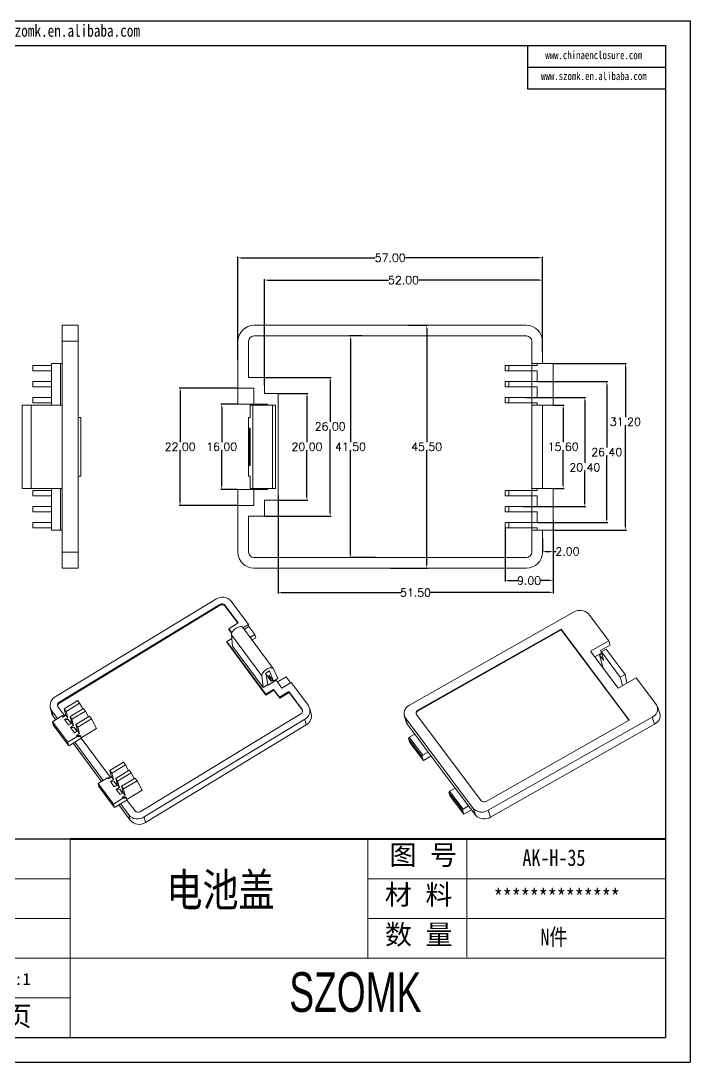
# Model space of a CAD drawing. Header units: inches. Extents: x 1430 to 4816, y 541 to 1061.
# Drawn here: x 4058.3 to 4183.6, y 573 to 768 of the extents above; entities that cross this region are included whole.
import ezdxf

# ---------------------------------------------------------------- set-up
doc = ezdxf.new("R2010")
doc.units = ezdxf.units.IN
doc.layers.add('文字', color=81, linetype='Continuous')
doc.layers.add('粗实线', color=7, linetype='Continuous', lineweight=30)
doc.layers.add('细实线', color=3, linetype='Continuous', lineweight=9)
doc.styles.get("Standard").update_dxf_attribs({"font": 'txt', "bigfont": 'gbcbig.shx'})
doc.styles.add('宋体', font='', dxfattribs={"width": 0.8, "height": 3.5})
doc.styles.add('长仿宋', font='', dxfattribs={"width": 0.7, "height": 4})
doc.styles.get('宋体').set_extended_font_data('SimSun')
doc.styles.get('长仿宋').set_extended_font_data('SimSun')
doc.dimstyles.new('2', dxfattribs={"dimtxt": 1.5, "dimasz": 0.6, "dimexe": 0.18, "dimexo": 0.0625, "dimgap": 0.09, "dimtad": 0, "dimtih": 1, "dimtoh": 1, "dimzin": 0, "dimdsep": 46, "dimtxsty": 'Standard', "dimcen": 0, "dimadec": 0, "dimazin": 2, "dimtfac": 1, "dimtofl": 0, "dimtmove": 0, "dimatfit": 3, "dimfxl": 1, "dimtolj": 1, "dimtzin": 0, "dimarcsym": 0})

# ---------------------------------------------------------------- blocks, each defined once
blk = doc.blocks.new('*D102')
at = {"color": 0, "lineweight": -2, "transparency": 16777216}
for p, q in [((4157.96, 696.02), (4159.97, 696.02)), ((4159.79, 695.42), (4159.79, 689.06)), ((4159.79, 681.02), (4159.79, 687.38)), ((4157.96, 680.42), (4159.97, 680.42))]:
    blk.add_line(p, q, dxfattribs=at)
at = {"color": 0, "transparency": 16777216}
for points in [[(4159.69, 695.42), (4159.89, 695.42), (4159.79, 696.02)], [(4159.69, 681.02), (4159.89, 681.02), (4159.79, 680.42)]]:
    blk.add_solid(points, dxfattribs=at)
at = {"layer": 'Defpoints', "color": 0, "transparency": 16777216}
for p in [(4157.9, 696.02), (4159.79, 696.02), (4157.9, 680.42)]:
    blk.add_point(p, dxfattribs=at)
at = {"color": 0, "transparency": 16777216, "insert": (4159.79, 688.22), "char_height": 1.5, "attachment_point": 5}
blk.add_mtext('\\A1;15.60', dxfattribs=at)
blk = doc.blocks.new('*D103')
at = {"color": 0, "lineweight": -2, "transparency": 16777216}
for p, q in [((4157.96, 703.82), (4171.61, 703.82)), ((4171.43, 703.22), (4171.43, 693.74)), ((4171.43, 673.22), (4171.43, 692.06)), ((4157.96, 672.62), (4171.61, 672.62))]:
    blk.add_line(p, q, dxfattribs=at)
at = {"color": 0, "transparency": 16777216}
for points in [[(4171.33, 703.22), (4171.53, 703.22), (4171.43, 703.82)], [(4171.33, 673.22), (4171.53, 673.22), (4171.43, 672.62)]]:
    blk.add_solid(points, dxfattribs=at)
at = {"layer": 'Defpoints', "color": 0, "transparency": 16777216}
for p in [(4157.9, 703.82), (4171.43, 703.82), (4157.9, 672.62)]:
    blk.add_point(p, dxfattribs=at)
at = {"color": 0, "transparency": 16777216, "insert": (4171.43, 692.9), "char_height": 1.5, "attachment_point": 5}
blk.add_mtext('\\A1;31.20', dxfattribs=at)
blk = doc.blocks.new('*D104')
at = {"color": 0, "lineweight": -2, "transparency": 16777216}
for p, q in [((4152.81, 697.42), (4164.02, 697.42)), ((4163.84, 696.82), (4163.84, 685.2)), ((4163.84, 677.62), (4163.84, 683.52)), ((4152.28, 677.02), (4164.02, 677.02))]:
    blk.add_line(p, q, dxfattribs=at)
at = {"color": 0, "transparency": 16777216}
for points in [[(4163.74, 696.82), (4163.94, 696.82), (4163.84, 697.42)], [(4163.74, 677.62), (4163.94, 677.62), (4163.84, 677.02)]]:
    blk.add_solid(points, dxfattribs=at)
at = {"layer": 'Defpoints', "color": 0, "transparency": 16777216}
for p in [(4152.75, 697.42), (4152.22, 677.02), (4163.84, 677.02)]:
    blk.add_point(p, dxfattribs=at)
at = {"color": 0, "transparency": 16777216, "insert": (4163.84, 684.36), "char_height": 1.5, "attachment_point": 5}
blk.add_mtext('\\A1;20.40', dxfattribs=at)
blk = doc.blocks.new('*D105')
at = {"color": 0, "lineweight": -2, "transparency": 16777216}
for p, q in [((4154.96, 700.42), (4168.12, 700.42)), ((4167.94, 699.82), (4167.94, 688.06)), ((4167.94, 674.62), (4167.94, 686.38)), ((4154.96, 674.02), (4168.12, 674.02))]:
    blk.add_line(p, q, dxfattribs=at)
at = {"color": 0, "transparency": 16777216}
for points in [[(4167.84, 699.82), (4168.04, 699.82), (4167.94, 700.42)], [(4167.84, 674.62), (4168.04, 674.62), (4167.94, 674.02)]]:
    blk.add_solid(points, dxfattribs=at)
at = {"layer": 'Defpoints', "color": 0, "transparency": 16777216}
for p in [(4154.9, 700.42), (4154.9, 674.02), (4167.94, 674.02)]:
    blk.add_point(p, dxfattribs=at)
at = {"color": 0, "transparency": 16777216, "insert": (4167.94, 687.22), "char_height": 1.5, "attachment_point": 5}
blk.add_mtext('\\A1;26.40', dxfattribs=at)
blk = doc.blocks.new('*D106')
at = {"color": 0, "lineweight": -2, "transparency": 16777216}
for p, q in [((4122.12, 708.97), (4119.79, 708.97)), ((4119.97, 708.37), (4119.97, 689.06)), ((4119.97, 668.07), (4119.97, 687.38)), ((4124.65, 667.47), (4119.79, 667.47))]:
    blk.add_line(p, q, dxfattribs=at)
at = {"color": 0, "transparency": 16777216}
for points in [[(4119.87, 708.37), (4120.07, 708.37), (4119.97, 708.97)], [(4119.87, 668.07), (4120.07, 668.07), (4119.97, 667.47)]]:
    blk.add_solid(points, dxfattribs=at)
at = {"layer": 'Defpoints', "color": 0, "transparency": 16777216}
for p in [(4122.18, 708.97), (4119.97, 667.47), (4124.71, 667.47)]:
    blk.add_point(p, dxfattribs=at)
at = {"color": 0, "transparency": 16777216, "insert": (4119.97, 688.22), "char_height": 1.5, "attachment_point": 5}
blk.add_mtext('\\A1;41.50', dxfattribs=at)
blk = doc.blocks.new('*D107')
at = {"color": 0, "lineweight": -2, "transparency": 16777216}
for p, q in [((4130.79, 710.97), (4134.41, 710.97)), ((4134.23, 710.37), (4134.23, 689.06)), ((4134.23, 666.07), (4134.23, 687.38)), ((4127.46, 665.47), (4134.41, 665.47))]:
    blk.add_line(p, q, dxfattribs=at)
at = {"color": 0, "transparency": 16777216}
for points in [[(4134.13, 710.37), (4134.33, 710.37), (4134.23, 710.97)], [(4134.13, 666.07), (4134.33, 666.07), (4134.23, 665.47)]]:
    blk.add_solid(points, dxfattribs=at)
at = {"layer": 'Defpoints', "color": 0, "transparency": 16777216}
for p in [(4130.73, 710.97), (4127.4, 665.47), (4134.23, 665.47)]:
    blk.add_point(p, dxfattribs=at)
at = {"color": 0, "transparency": 16777216, "insert": (4134.23, 688.22), "char_height": 1.5, "attachment_point": 5}
blk.add_mtext('\\A1;45.50', dxfattribs=at)
blk = doc.blocks.new('*D108')
at = {"color": 0, "lineweight": -2, "transparency": 16777216}
for p, q in [((4106.46, 698.22), (4112, 698.22)), ((4111.82, 697.62), (4111.82, 689.06)), ((4111.82, 678.82), (4111.82, 687.38)), ((4106.46, 678.22), (4112, 678.22))]:
    blk.add_line(p, q, dxfattribs=at)
at = {"color": 0, "transparency": 16777216}
for points in [[(4111.72, 697.62), (4111.92, 697.62), (4111.82, 698.22)], [(4111.72, 678.82), (4111.92, 678.82), (4111.82, 678.22)]]:
    blk.add_solid(points, dxfattribs=at)
at = {"layer": 'Defpoints', "color": 0, "transparency": 16777216}
for p in [(4106.4, 698.22), (4111.82, 698.22), (4106.4, 678.22)]:
    blk.add_point(p, dxfattribs=at)
at = {"color": 0, "transparency": 16777216, "insert": (4111.82, 688.22), "char_height": 1.5, "attachment_point": 5}
blk.add_mtext('\\A1;20.00', dxfattribs=at)
blk = doc.blocks.new('*D109')
at = {"color": 0, "lineweight": -2, "transparency": 16777216}
for p, q in [((4103.96, 701.22), (4116.35, 701.22)), ((4116.17, 700.62), (4116.17, 692.86)), ((4116.17, 675.82), (4116.17, 691.18)), ((4103.96, 675.22), (4116.35, 675.22))]:
    blk.add_line(p, q, dxfattribs=at)
at = {"color": 0, "transparency": 16777216}
for points in [[(4116.07, 700.62), (4116.27, 700.62), (4116.17, 701.22)], [(4116.07, 675.82), (4116.27, 675.82), (4116.17, 675.22)]]:
    blk.add_solid(points, dxfattribs=at)
at = {"layer": 'Defpoints', "color": 0, "transparency": 16777216}
for p in [(4103.9, 701.22), (4103.9, 675.22), (4116.17, 675.22)]:
    blk.add_point(p, dxfattribs=at)
at = {"color": 0, "transparency": 16777216, "insert": (4116.17, 692.02), "char_height": 1.5, "attachment_point": 5}
blk.add_mtext('\\A1;26.00', dxfattribs=at)
blk = doc.blocks.new('*D110')
at = {"color": 0, "lineweight": -2, "transparency": 16777216}
for p, q in [((4098.84, 696.22), (4095.68, 696.22)), ((4095.86, 695.62), (4095.86, 689.06)), ((4095.86, 680.82), (4095.86, 687.38)), ((4098.84, 680.22), (4095.68, 680.22))]:
    blk.add_line(p, q, dxfattribs=at)
at = {"color": 0, "transparency": 16777216}
for points in [[(4095.76, 695.62), (4095.96, 695.62), (4095.86, 696.22)], [(4095.76, 680.82), (4095.96, 680.82), (4095.86, 680.22)]]:
    blk.add_solid(points, dxfattribs=at)
at = {"layer": 'Defpoints', "color": 0, "transparency": 16777216}
for p in [(4095.86, 696.22), (4098.9, 696.22), (4098.9, 680.22)]:
    blk.add_point(p, dxfattribs=at)
at = {"color": 0, "transparency": 16777216, "insert": (4095.86, 688.22), "char_height": 1.5, "attachment_point": 5}
blk.add_mtext('\\A1;16.00', dxfattribs=at)
blk = doc.blocks.new('*D111')
at = {"color": 0, "lineweight": -2, "transparency": 16777216}
for p, q in [((4098.84, 699.22), (4087.9, 699.22)), ((4088.08, 698.62), (4088.08, 689.06)), ((4088.08, 677.82), (4088.08, 687.38)), ((4098.84, 677.22), (4087.9, 677.22))]:
    blk.add_line(p, q, dxfattribs=at)
at = {"color": 0, "transparency": 16777216}
for points in [[(4087.98, 698.62), (4088.18, 698.62), (4088.08, 699.22)], [(4087.98, 677.82), (4088.18, 677.82), (4088.08, 677.22)]]:
    blk.add_solid(points, dxfattribs=at)
at = {"layer": 'Defpoints', "color": 0, "transparency": 16777216}
for p in [(4088.08, 699.22), (4098.9, 699.22), (4098.9, 677.22)]:
    blk.add_point(p, dxfattribs=at)
at = {"color": 0, "transparency": 16777216, "insert": (4088.08, 688.22), "char_height": 1.5, "attachment_point": 5}
blk.add_mtext('\\A1;22.00', dxfattribs=at)
blk = doc.blocks.new('*D112')
at = {"color": 0, "lineweight": -2, "transparency": 16777216}
for p, q in [((4157.9, 674.49), (4157.9, 668.44)), ((4155.9, 671.05), (4155.9, 668.44)), ((4156.5, 668.62), (4157.3, 668.62)), ((4157.9, 668.62), (4158.5, 668.62))]:
    blk.add_line(p, q, dxfattribs=at)
at = {"color": 0, "transparency": 16777216}
for points in [[(4156.5, 668.72), (4156.5, 668.52), (4155.9, 668.62)], [(4157.3, 668.72), (4157.3, 668.52), (4157.9, 668.62)]]:
    blk.add_solid(points, dxfattribs=at)
at = {"layer": 'Defpoints', "color": 0, "transparency": 16777216}
for p in [(4157.9, 674.55), (4155.9, 671.11), (4157.9, 668.62)]:
    blk.add_point(p, dxfattribs=at)
at = {"color": 0, "transparency": 16777216, "insert": (4160.59, 668.62), "char_height": 1.5, "attachment_point": 5}
blk.add_mtext('\\A1;2.00', dxfattribs=at)
blk = doc.blocks.new('*D113')
at = {"color": 0, "lineweight": -2, "transparency": 16777216}
for p, q in [((4148.9, 672.96), (4148.9, 662.98)), ((4157.9, 674.49), (4157.9, 662.98)), ((4149.5, 663.16), (4151.31, 663.16)), ((4157.3, 663.16), (4155.49, 663.16))]:
    blk.add_line(p, q, dxfattribs=at)
at = {"color": 0, "transparency": 16777216}
for points in [[(4149.5, 663.26), (4149.5, 663.06), (4148.9, 663.16)], [(4157.3, 663.26), (4157.3, 663.06), (4157.9, 663.16)]]:
    blk.add_solid(points, dxfattribs=at)
at = {"layer": 'Defpoints', "color": 0, "transparency": 16777216}
for p in [(4148.9, 673.02), (4157.9, 674.55), (4157.9, 663.16)]:
    blk.add_point(p, dxfattribs=at)
at = {"color": 0, "transparency": 16777216, "insert": (4153.4, 663.16), "char_height": 1.5, "attachment_point": 5}
blk.add_mtext('\\A1;9.00', dxfattribs=at)
blk = doc.blocks.new('*D114')
at = {"color": 0, "lineweight": -2, "transparency": 16777216}
for p, q in [((4106.4, 679.08), (4106.4, 660.72)), ((4157.9, 674.43), (4157.9, 660.72)), ((4107, 660.9), (4129.44, 660.9)), ((4157.3, 660.9), (4134.87, 660.9))]:
    blk.add_line(p, q, dxfattribs=at)
at = {"color": 0, "transparency": 16777216}
for points in [[(4107, 661), (4107, 660.8), (4106.4, 660.9)], [(4157.3, 661), (4157.3, 660.8), (4157.9, 660.9)]]:
    blk.add_solid(points, dxfattribs=at)
at = {"layer": 'Defpoints', "color": 0, "transparency": 16777216}
for p in [(4106.4, 679.14), (4157.9, 674.49), (4157.9, 660.9)]:
    blk.add_point(p, dxfattribs=at)
at = {"color": 0, "transparency": 16777216, "insert": (4132.15, 660.9), "char_height": 1.5, "attachment_point": 5}
blk.add_mtext('\\A1;51.50', dxfattribs=at)
blk = doc.blocks.new('*D115')
at = {"color": 0, "lineweight": -2, "transparency": 16777216}
for p, q in [((4103.9, 699.78), (4103.9, 719.61)), ((4104.5, 719.43), (4127.06, 719.43)), ((4155.3, 719.43), (4132.74, 719.43)), ((4155.9, 705.96), (4155.9, 719.61))]:
    blk.add_line(p, q, dxfattribs=at)
at = {"color": 0, "transparency": 16777216}
for points in [[(4104.5, 719.53), (4104.5, 719.33), (4103.9, 719.43)], [(4155.3, 719.53), (4155.3, 719.33), (4155.9, 719.43)]]:
    blk.add_solid(points, dxfattribs=at)
at = {"layer": 'Defpoints', "color": 0, "transparency": 16777216}
for p in [(4155.9, 719.43), (4155.9, 705.89), (4103.9, 699.72)]:
    blk.add_point(p, dxfattribs=at)
at = {"color": 0, "transparency": 16777216, "insert": (4129.9, 719.43), "char_height": 1.5, "attachment_point": 5}
blk.add_mtext('\\A1;52.00', dxfattribs=at)
blk = doc.blocks.new('*D116')
at = {"color": 0, "lineweight": -2, "transparency": 16777216}
for p, q in [((4098.9, 704.48), (4098.9, 723.8)), ((4099.5, 723.62), (4124.56, 723.62)), ((4155.3, 723.62), (4130.24, 723.62)), ((4155.9, 706.02), (4155.9, 723.8))]:
    blk.add_line(p, q, dxfattribs=at)
at = {"color": 0, "transparency": 16777216}
for points in [[(4099.5, 723.72), (4099.5, 723.52), (4098.9, 723.62)], [(4155.3, 723.72), (4155.3, 723.52), (4155.9, 723.62)]]:
    blk.add_solid(points, dxfattribs=at)
at = {"layer": 'Defpoints', "color": 0, "transparency": 16777216}
for p in [(4098.9, 723.62), (4098.9, 704.42), (4155.9, 705.96)]:
    blk.add_point(p, dxfattribs=at)
at = {"color": 0, "transparency": 16777216, "insert": (4127.4, 723.62), "char_height": 1.5, "attachment_point": 5}
blk.add_mtext('\\A1;57.00', dxfattribs=at)

msp = doc.modelspace()

# ---------------------------------------------------------------- linework, layer by layer
for p, q in [((3907.714, 767.996), (4183.556, 767.996)), ((4183.556, 767.996), (4183.556, 572.957)), ((3914.852, 763.353), (4178.912, 763.353)), ((4153.113, 763.353), (4153.113, 755.29)), ((4178.912, 763.353), (4178.912, 577.601)), ((4153.113, 759.322), (4178.912, 759.322)), ((4153.113, 755.29), (4178.912, 755.29)), ((4067.461, 614.751), (4011.735, 614.751)), ((3914.852, 577.601), (4178.912, 577.601)), ((3907.714, 572.957), (4183.556, 572.957))]:
    msp.add_line(p, q)
at = {"color": 7, "linetype": 'Continuous', "lineweight": 15}
for p, q in [((4065.985, 707.968), (4065.985, 710.968)), ((4065.985, 710.968), (4068.985, 710.968)), ((4068.985, 710.968), (4068.985, 707.968)), ((4101.902, 710.968), (4152.902, 710.968)), ((4152.902, 708.968), (4101.902, 708.968)), ((4068.985, 707.968), (4065.985, 707.968)), ((4065.985, 707.968), (4065.985, 703.818)), ((4068.985, 707.968), (4068.985, 668.468)), ((4098.902, 699.218), (4098.902, 707.968)), ((4100.902, 707.968), (4100.902, 701.218)), ((4153.902, 703.818), (4153.902, 707.968)), ((4155.902, 707.968), (4155.902, 703.818)), ((4060.485, 703.418), (4060.485, 702.418)), ((4060.485, 703.418), (4063.985, 703.418)), ((4063.985, 702.418), (4060.485, 702.418)), ((4063.985, 696.018), (4063.985, 703.818)), ((4063.985, 703.818), (4065.685, 703.818)), ((4065.685, 696.018), (4065.685, 703.818)), ((4065.685, 703.818), (4065.985, 703.818)), ((4065.985, 703.818), (4065.985, 696.018)), ((4148.902, 703.418), (4148.902, 702.418)), ((4148.902, 703.418), (4149.602, 703.418)), ((4149.602, 702.418), (4148.902, 702.418)), ((4149.602, 703.418), (4149.602, 702.418)), ((4153.902, 703.418), (4149.602, 703.418)), ((4149.602, 702.418), (4153.902, 702.418)), ((4153.902, 703.418), (4153.902, 703.818)), ((4153.902, 703.818), (4154.902, 703.818)), ((4153.902, 703.418), (4153.902, 702.418)), ((4153.902, 703.418), (4154.902, 703.418)), ((4154.902, 702.418), (4153.902, 702.418)), ((4153.902, 700.418), (4153.902, 702.418)), ((4154.902, 703.818), (4154.902, 703.418)), ((4157.902, 703.818), (4154.902, 703.818)), ((4154.902, 702.418), (4154.902, 700.418)), ((4157.902, 696.018), (4157.902, 703.818)), ((4060.485, 700.418), (4060.485, 699.418)), ((4060.485, 700.418), (4063.985, 700.418)), ((4100.902, 701.218), (4103.902, 701.218)), ((4103.902, 701.218), (4103.902, 698.218)), ((4148.902, 700.418), (4149.602, 700.418)), ((4148.902, 700.418), (4148.902, 699.418)), ((4149.602, 700.418), (4149.602, 699.418)), ((4153.902, 700.418), (4149.602, 700.418)), ((4153.902, 700.418), (4153.902, 699.418)), ((4153.902, 700.418), (4154.902, 700.418)), ((4063.985, 699.418), (4060.485, 699.418)), ((4101.902, 699.218), (4098.902, 699.218)), ((4098.902, 699.218), (4098.902, 696.218)), ((4101.902, 696.218), (4101.902, 699.218)), ((4149.602, 699.418), (4148.902, 699.418)), ((4149.602, 699.418), (4153.902, 699.418)), ((4154.902, 699.418), (4153.902, 699.418)), ((4153.902, 697.418), (4153.902, 699.418)), ((4154.902, 699.418), (4154.902, 697.418)), ((4060.485, 697.418), (4060.485, 696.418)), ((4060.485, 697.418), (4063.985, 697.418)), ((4063.985, 696.418), (4060.485, 696.418)), ((4103.902, 698.218), (4106.402, 698.218)), ((4106.402, 698.218), (4106.402, 678.218)), ((4148.902, 697.418), (4149.602, 697.418)), ((4148.902, 697.418), (4148.902, 696.418)), ((4149.602, 696.418), (4148.902, 696.418)), ((4149.602, 697.418), (4149.602, 696.418)), ((4153.902, 697.418), (4149.602, 697.418)), ((4149.602, 696.418), (4153.902, 696.418)), ((4153.902, 697.418), (4153.902, 696.418)), ((4153.902, 697.418), (4154.902, 697.418)), ((4154.902, 696.418), (4153.902, 696.418)), ((4153.902, 696.018), (4153.902, 696.418)), ((4154.902, 696.418), (4154.902, 696.018)), ((4058.485, 696.018), (4058.485, 680.418)), ((4058.485, 696.018), (4060.17, 696.018)), ((4060.17, 696.018), (4060.17, 680.418)), ((4060.17, 696.018), (4063.985, 696.018)), ((4063.985, 696.018), (4065.685, 696.018)), ((4065.985, 696.018), (4065.685, 696.018)), ((4065.985, 696.018), (4065.985, 680.418)), ((4098.902, 696.218), (4101.902, 696.218)), ((4101.208, 696.018), (4101.208, 693.718)), ((4101.208, 696.018), (4101.717, 696.018)), ((4101.717, 680.418), (4101.717, 696.018)), ((4101.717, 696.018), (4105.393, 696.018)), ((4104.402, 696.218), (4101.902, 696.218)), ((4104.402, 696.018), (4104.402, 696.218)), ((4105.393, 696.018), (4105.393, 680.418)), ((4105.393, 696.018), (4105.902, 696.018)), ((4105.902, 680.418), (4105.902, 696.018)), ((4154.902, 696.018), (4153.902, 696.018)), ((4153.902, 680.418), (4153.902, 696.018)), ((4154.902, 696.018), (4157.902, 696.018)), ((4155.902, 696.018), (4155.902, 680.418)), ((4068.985, 693.718), (4069.485, 693.718)), ((4069.485, 693.718), (4069.485, 682.718)), ((4100.902, 682.718), (4100.902, 693.718)), ((4101.208, 693.718), (4100.902, 693.718)), ((4101.164, 691.718), (4100.989, 691.718)), ((4100.989, 691.718), (4100.989, 684.718)), ((4101.164, 684.718), (4101.164, 691.718)), ((4100.989, 684.718), (4101.164, 684.718)), ((4068.985, 682.718), (4069.485, 682.718)), ((4101.208, 682.718), (4100.902, 682.718)), ((4101.208, 680.418), (4101.208, 682.718)), ((4060.17, 680.418), (4058.485, 680.418)), ((4060.17, 680.418), (4063.985, 680.418)), ((4060.485, 679.018), (4060.485, 680.018)), ((4063.985, 680.018), (4060.485, 680.018)), ((4060.485, 679.018), (4063.985, 679.018)), ((4063.985, 680.418), (4065.685, 680.418)), ((4063.985, 680.418), (4063.985, 672.618)), ((4065.685, 672.618), (4065.685, 680.418)), ((4065.685, 680.418), (4065.985, 680.418)), ((4065.985, 680.418), (4065.985, 672.618)), ((4101.902, 680.218), (4098.902, 680.218)), ((4098.902, 680.218), (4098.902, 677.218)), ((4101.208, 680.418), (4101.717, 680.418)), ((4105.393, 680.418), (4101.717, 680.418)), ((4101.902, 677.218), (4101.902, 680.218)), ((4101.902, 680.218), (4104.402, 680.218)), ((4104.402, 680.218), (4104.402, 680.418)), ((4105.393, 680.418), (4105.902, 680.418)), ((4148.902, 679.018), (4148.902, 680.018)), ((4149.602, 680.018), (4148.902, 680.018)), ((4148.902, 679.018), (4149.602, 679.018)), ((4149.602, 680.018), (4149.602, 679.018)), ((4149.602, 680.018), (4153.902, 680.018)), ((4153.902, 679.018), (4149.602, 679.018)), ((4153.902, 680.018), (4153.902, 680.418)), ((4153.902, 680.418), (4154.902, 680.418)), ((4153.902, 679.018), (4153.902, 680.018)), ((4154.902, 680.018), (4153.902, 680.018)), ((4153.902, 679.018), (4154.902, 679.018)), ((4153.902, 677.018), (4153.902, 679.018)), ((4154.902, 680.418), (4154.902, 680.018)), ((4154.902, 680.418), (4157.902, 680.418)), ((4154.902, 679.018), (4154.902, 677.018)), ((4157.902, 680.418), (4157.902, 672.618)), ((4060.485, 677.018), (4060.485, 676.018)), ((4063.985, 677.018), (4060.485, 677.018)), ((4098.902, 668.468), (4098.902, 677.218)), ((4098.902, 677.218), (4101.902, 677.218)), ((4103.902, 678.218), (4103.902, 675.218)), ((4106.402, 678.218), (4103.902, 678.218)), ((4148.902, 676.018), (4148.902, 677.018)), ((4149.602, 677.018), (4148.902, 677.018)), ((4149.602, 677.018), (4149.602, 676.018)), ((4149.602, 677.018), (4153.902, 677.018)), ((4153.902, 677.018), (4153.902, 676.018)), ((4154.902, 677.018), (4153.902, 677.018)), ((4060.485, 676.018), (4063.985, 676.018)), ((4103.902, 675.218), (4100.902, 675.218)), ((4100.902, 675.218), (4100.902, 668.468)), ((4148.902, 676.018), (4149.602, 676.018)), ((4153.902, 676.018), (4149.602, 676.018)), ((4153.902, 676.018), (4154.902, 676.018)), ((4153.902, 674.018), (4153.902, 676.018)), ((4154.902, 676.018), (4154.902, 674.018)), ((4060.485, 674.018), (4060.485, 673.018)), ((4063.985, 674.018), (4060.485, 674.018)), ((4060.485, 673.018), (4063.985, 673.018)), ((4148.902, 673.018), (4148.902, 674.018)), ((4149.602, 674.018), (4148.902, 674.018)), ((4148.902, 673.018), (4149.602, 673.018)), ((4149.602, 674.018), (4149.602, 673.018)), ((4149.602, 674.018), (4153.902, 674.018)), ((4153.902, 673.018), (4149.602, 673.018)), ((4153.902, 674.018), (4153.902, 673.018)), ((4154.902, 674.018), (4153.902, 674.018)), ((4153.902, 672.618), (4153.902, 673.018)), ((4153.902, 673.018), (4154.902, 673.018)), ((4154.902, 673.018), (4154.902, 672.618)), ((4063.985, 672.618), (4065.685, 672.618)), ((4065.985, 672.618), (4065.685, 672.618)), ((4065.985, 672.618), (4065.985, 668.468)), ((4154.902, 672.618), (4153.902, 672.618)), ((4153.902, 668.468), (4153.902, 672.618)), ((4157.902, 672.618), (4154.902, 672.618)), ((4155.902, 672.618), (4155.902, 668.468)), ((4065.985, 665.468), (4065.985, 668.468)), ((4065.985, 668.468), (4068.985, 668.468)), ((4068.985, 668.468), (4068.985, 665.468)), ((4101.902, 667.468), (4152.902, 667.468)), ((4068.985, 665.468), (4065.985, 665.468)), ((4152.902, 665.468), (4101.902, 665.468)), ((4064.698, 641.37), (4094.789, 659.681)), ((4097.655, 659.275), (4100.853, 654.95)), ((4095.52, 658.692), (4065.429, 640.382)), ((4095.565, 658.521), (4065.475, 640.211)), ((4095.565, 658.521), (4095.52, 658.692)), ((4098.942, 655.22), (4096.475, 658.557)), ((4096.521, 658.386), (4096.475, 658.557)), ((4098.886, 655.186), (4096.521, 658.386)), ((4161.736, 657.212), (4131.032, 639.81)), ((4168.304, 651.871), (4164.511, 656.941)), ((4097.172, 654.143), (4098.942, 655.22)), ((4097.737, 653.378), (4097.172, 654.143)), ((4097.217, 653.972), (4097.172, 654.143)), ((4097.708, 653.309), (4097.217, 653.972)), ((4105.501, 646.685), (4099.799, 654.397)), ((4100.853, 654.95), (4099.844, 654.336)), ((4100.962, 654.54), (4100.087, 654.007)), ((4100.962, 654.54), (4100.853, 654.95)), ((4102.059, 653.057), (4100.962, 654.54)), ((4159.394, 654.041), (4132.603, 638.857)), ((4159.424, 653.954), (4132.633, 638.77)), ((4172.145, 636.994), (4159.394, 654.041)), ((4159.424, 653.954), (4159.394, 654.041)), ((4172.121, 636.981), (4159.424, 653.954)), ((4096.793, 651.762), (4097.735, 652.336)), ((4104.102, 641.876), (4096.793, 651.762)), ((4096.839, 651.592), (4096.793, 651.762)), ((4104.148, 641.705), (4096.839, 651.592)), ((4103.363, 645.312), (4097.662, 653.024)), ((4097.662, 653.024), (4097.892, 650.854)), ((4101.184, 652.524), (4102.059, 653.057)), ((4101.548, 652.031), (4102.223, 652.442)), ((4102.059, 653.057), (4102.223, 652.442)), ((4168.304, 651.871), (4164.898, 649.94)), ((4168.304, 651.871), (4168.579, 651.091)), ((4097.892, 650.854), (4103.593, 643.143)), ((4164.898, 649.94), (4170.063, 643.035)), ((4165.717, 648.846), (4166.956, 649.548)), ((4168.579, 651.091), (4166.773, 650.068)), ((4166.956, 649.548), (4166.773, 650.068)), ((4167.831, 650.326), (4166.928, 649.814)), ((4167.352, 648.236), (4166.928, 649.814)), ((4166.928, 649.814), (4170.479, 645.067)), ((4171.382, 645.578), (4167.831, 650.326)), ((4167.022, 649.463), (4166.609, 649.229)), ((4166.609, 649.229), (4167.271, 646.768)), ((4166.609, 649.229), (4167.352, 648.236)), ((4104.116, 645.844), (4104.817, 646.271)), ((4104.116, 645.844), (4104.478, 643.681)), ((4105.137, 644.341), (4104.143, 645.686)), ((4105.55, 644.334), (4104.817, 646.271)), ((4106.363, 644.828), (4105.532, 646.632)), ((4103.363, 645.312), (4103.593, 643.143)), ((4103.593, 643.143), (4104.478, 643.681)), ((4104.478, 643.681), (4104.551, 643.582)), ((4104.551, 643.582), (4106.026, 644.48)), ((4104.71, 645.471), (4105.137, 644.341)), ((4105.55, 644.334), (4104.71, 645.471)), ((4105.418, 644.512), (4105.137, 644.341)), ((4106.363, 644.828), (4105.55, 644.334)), ((4106.026, 644.48), (4107.123, 642.997)), ((4107.906, 645.147), (4106.269, 644.151)), ((4107.123, 642.997), (4108.893, 644.074)), ((4108.759, 643.993), (4107.906, 645.147)), ((4108.893, 644.074), (4112.091, 639.749)), ((4170.063, 643.035), (4173.469, 644.966)), ((4171.382, 645.578), (4170.479, 645.067)), ((4170.898, 643.508), (4170.479, 645.067)), ((4171.728, 643.979), (4171.382, 645.578)), ((4177.262, 639.895), (4173.469, 644.966)), ((4105.577, 642.773), (4104.102, 641.876)), ((4104.148, 641.705), (4104.102, 641.876)), ((4105.623, 642.603), (4104.148, 641.705)), ((4106.674, 641.29), (4105.577, 642.773)), ((4105.623, 642.603), (4105.577, 642.773)), ((4106.719, 641.12), (4105.623, 642.603)), ((4108.444, 642.367), (4106.674, 641.29)), ((4108.489, 642.197), (4106.719, 641.12)), ((4110.911, 639.031), (4108.444, 642.367)), ((4108.489, 642.197), (4108.444, 642.367)), ((4110.956, 638.86), (4108.489, 642.197)), ((4065.475, 640.211), (4065.429, 640.382)), ((4066.365, 639.158), (4068.902, 640.702)), ((4069.268, 640.208), (4066.731, 638.664)), ((4069.268, 640.208), (4068.902, 640.702)), ((4069.268, 640.208), (4069.846, 639.126)), ((4106.719, 641.12), (4106.674, 641.29)), ((4063.765, 639.345), (4064.039, 638.32)), ((4065.136, 637.306), (4064.024, 638.81)), ((4064.024, 638.81), (4064.298, 637.785)), ((4064.178, 636.724), (4065.948, 637.801)), ((4064.802, 637.103), (4064.298, 637.785)), ((4065.204, 639.528), (4066.462, 637.827)), ((4065.948, 637.801), (4066.44, 637.813)), ((4066.095, 637.603), (4065.948, 637.801)), ((4066.685, 637.962), (4066.095, 637.603)), ((4066.365, 639.158), (4066.685, 637.962)), ((4066.731, 638.664), (4066.365, 639.158)), ((4067.05, 637.468), (4066.685, 637.962)), ((4067.05, 637.468), (4066.731, 638.664)), ((4067.462, 637.675), (4069.999, 639.219)), ((4070.364, 638.725), (4067.827, 637.181)), ((4070.364, 638.725), (4069.999, 639.219)), ((4070.364, 638.725), (4070.942, 637.643)), ((4080.595, 619.867), (4110.686, 638.177)), ((4110.956, 638.86), (4110.911, 639.031)), ((4111.012, 638.765), (4110.956, 638.86)), ((4112.623, 638.189), (4112.349, 639.214)), ((4130.02, 637.817), (4130.479, 636.518)), ((4132.323, 638.084), (4144.429, 621.901)), ((4132.603, 638.857), (4132.633, 638.77)), ((4177.895, 638.272), (4177.436, 639.57)), ((4067.029, 632.868), (4064.178, 636.724)), ((4064.178, 636.724), (4064.334, 636.143)), ((4064.334, 636.143), (4067.184, 632.287)), ((4066.46, 637.109), (4067.05, 637.468)), ((4066.46, 637.109), (4067.141, 637.126)), ((4067.191, 636.12), (4066.46, 637.109)), ((4067.141, 637.126), (4067.67, 636.412)), ((4067.781, 636.479), (4067.191, 636.12)), ((4067.68, 636.858), (4067.445, 636.715)), ((4067.827, 637.181), (4067.462, 637.675)), ((4067.462, 637.675), (4067.781, 636.479)), ((4067.556, 635.626), (4068.146, 635.985)), ((4068.146, 635.985), (4067.781, 636.479)), ((4068.146, 635.985), (4067.827, 637.181)), ((4068.558, 636.192), (4071.095, 637.736)), ((4068.558, 636.192), (4068.923, 635.698)), ((4068.558, 636.192), (4068.877, 634.996)), ((4071.461, 637.241), (4068.923, 635.698)), ((4071.461, 637.241), (4071.095, 637.736)), ((4071.461, 637.241), (4072.421, 635.443)), ((4111.417, 637.189), (4081.326, 618.878)), ((4111.691, 636.164), (4081.6, 617.853)), ((4111.691, 636.164), (4111.417, 637.189)), ((4130.195, 637.492), (4142.946, 620.445)), ((4130.195, 637.492), (4130.653, 636.193)), ((4130.653, 636.193), (4131.992, 634.402)), ((4145.354, 621.81), (4172.145, 636.994)), ((4145.721, 620.174), (4176.425, 637.576)), ((4146.179, 618.876), (4176.883, 636.278)), ((4176.883, 636.278), (4176.425, 637.576)), ((4068.799, 633.945), (4067.029, 632.868)), ((4067.556, 635.626), (4068.238, 635.643)), ((4068.287, 634.637), (4067.556, 635.626)), ((4068.238, 635.643), (4068.766, 634.928)), ((4068.877, 634.996), (4068.287, 634.637)), ((4068.776, 635.375), (4068.542, 635.232)), ((4068.653, 634.143), (4069.243, 634.502)), ((4068.653, 634.143), (4069.334, 634.16)), ((4068.799, 633.945), (4068.653, 634.143)), ((4069.48, 633.962), (4068.799, 633.945)), ((4069.243, 634.502), (4068.877, 634.996)), ((4069.243, 634.502), (4068.923, 635.698)), ((4069.334, 634.16), (4069.48, 633.962)), ((4069.48, 633.962), (4069.572, 633.621)), ((4072.421, 635.443), (4069.551, 633.697)), ((4130.969, 633.822), (4131.992, 634.402)), ((4131.992, 634.402), (4134.51, 631.036)), ((4067.029, 632.868), (4067.184, 632.287)), ((4067.184, 632.287), (4067.388, 632.292)), ((4068.392, 632.903), (4067.388, 632.292)), ((4073.354, 625.536), (4068.058, 632.7)), ((4069.572, 633.621), (4068.392, 632.903)), ((4073.688, 625.739), (4068.392, 632.903)), ((4069.572, 633.621), (4075.014, 626.259)), ((4130.834, 633.59), (4130.969, 633.822)), ((4133.352, 630.224), (4130.834, 633.59)), ((4131.094, 632.854), (4130.834, 633.59)), ((4130.969, 633.822), (4133.487, 630.456)), ((4133.612, 629.488), (4131.094, 632.854)), ((4133.487, 630.456), (4133.352, 630.224)), ((4133.612, 629.488), (4133.352, 630.224)), ((4134.51, 631.036), (4133.487, 630.456)), ((4135.056, 630.307), (4133.612, 629.488)), ((4134.51, 631.036), (4139.546, 624.304)), ((4077.454, 629.134), (4074.917, 627.591)), ((4075.282, 627.096), (4077.819, 628.64)), ((4077.819, 628.64), (4077.454, 629.134)), ((4078.397, 627.558), (4077.819, 628.64)), ((4074.5, 626.233), (4072.73, 625.156)), ((4074.5, 626.233), (4074.992, 626.246)), ((4074.646, 626.036), (4074.5, 626.233)), ((4074.646, 626.036), (4075.236, 626.395)), ((4075.282, 627.096), (4074.917, 627.591)), ((4075.236, 626.395), (4074.917, 627.591)), ((4075.602, 625.9), (4075.236, 626.395)), ((4075.282, 627.096), (4075.602, 625.9)), ((4078.55, 627.651), (4076.013, 626.108)), ((4076.333, 624.912), (4076.013, 626.108)), ((4076.379, 625.613), (4076.013, 626.108)), ((4076.379, 625.613), (4078.916, 627.157)), ((4079.647, 626.168), (4077.11, 624.625)), ((4078.916, 627.157), (4078.55, 627.651)), ((4079.494, 626.075), (4078.916, 627.157)), ((4080.012, 625.674), (4079.647, 626.168)), ((4072.73, 625.156), (4075.581, 621.301)), ((4072.73, 625.156), (4072.885, 624.576)), ((4072.885, 624.576), (4075.736, 620.72)), ((4075.602, 625.9), (4075.012, 625.541)), ((4075.693, 625.559), (4075.012, 625.541)), ((4075.743, 624.553), (4075.012, 625.541)), ((4075.693, 625.559), (4076.221, 624.844)), ((4075.743, 624.553), (4076.333, 624.912)), ((4075.997, 625.148), (4076.231, 625.291)), ((4076.698, 624.417), (4076.108, 624.058)), ((4076.698, 624.417), (4076.333, 624.912)), ((4076.379, 625.613), (4076.698, 624.417)), ((4077.475, 624.13), (4077.11, 624.625)), ((4077.429, 623.429), (4077.11, 624.625)), ((4077.475, 624.13), (4080.012, 625.674)), ((4077.475, 624.13), (4077.795, 622.934)), ((4080.973, 623.875), (4080.012, 625.674)), ((4139.546, 624.304), (4138.523, 623.724)), ((4139.546, 624.304), (4142.065, 620.938)), ((4075.581, 621.301), (4077.351, 622.378)), ((4076.789, 624.076), (4076.108, 624.058)), ((4076.839, 623.07), (4076.108, 624.058)), ((4076.789, 624.076), (4077.318, 623.361)), ((4076.839, 623.07), (4077.429, 623.429)), ((4077.093, 623.665), (4077.328, 623.808)), ((4077.795, 622.934), (4077.205, 622.575)), ((4077.886, 622.593), (4077.205, 622.575)), ((4077.351, 622.378), (4077.205, 622.575)), ((4078.032, 622.395), (4077.351, 622.378)), ((4077.795, 622.934), (4077.429, 623.429)), ((4077.886, 622.593), (4078.032, 622.395)), ((4078.032, 622.395), (4078.123, 622.053)), ((4078.103, 622.129), (4080.973, 623.875)), ((4138.388, 623.492), (4138.523, 623.724)), ((4140.906, 620.126), (4138.388, 623.492)), ((4138.648, 622.756), (4138.388, 623.492)), ((4138.523, 623.724), (4141.041, 620.358)), ((4138.648, 622.756), (4141.166, 619.39)), ((4075.581, 621.301), (4075.736, 620.72)), ((4075.736, 620.72), (4075.94, 620.725)), ((4075.94, 620.725), (4076.943, 621.335)), ((4078.734, 618.259), (4076.609, 621.132)), ((4076.943, 621.335), (4078.123, 622.053)), ((4078.46, 619.284), (4076.943, 621.335)), ((4078.123, 622.053), (4079.64, 620.002)), ((4141.041, 620.358), (4140.906, 620.126)), ((4141.041, 620.358), (4142.065, 620.938)), ((4142.065, 620.938), (4143.404, 619.147)), ((4143.404, 619.147), (4142.946, 620.445)), ((4078.734, 618.259), (4078.46, 619.284)), ((4081.326, 618.878), (4081.6, 617.853)), ((4141.166, 619.39), (4140.906, 620.126)), ((4141.166, 619.39), (4142.61, 620.208)), ((4145.721, 620.174), (4146.179, 618.876))]:
    msp.add_line(p, q, dxfattribs=at)
at = {"color": 7, "linetype": 'Continuous', "lineweight": 15, "flags": 128}
for points in [[(4097.662, 653.024), (4097.667, 653.161), (4097.71, 653.314), (4097.789, 653.477), (4097.901, 653.646), (4098.043, 653.815), (4098.209, 653.977), (4098.395, 654.127), (4098.592, 654.259), (4098.796, 654.371), (4098.998, 654.457), (4099.193, 654.514), (4099.372, 654.541), (4099.531, 654.537), (4099.663, 654.502), (4099.764, 654.437), (4099.799, 654.397)], [(4105.532, 646.632), (4105.465, 646.725), (4105.364, 646.79), (4105.232, 646.826), (4105.073, 646.83), (4104.894, 646.803), (4104.7, 646.745), (4104.497, 646.659), (4104.294, 646.548), (4104.096, 646.415), (4103.91, 646.265), (4103.744, 646.103), (4103.602, 645.935), (4103.49, 645.766), (4103.411, 645.602), (4103.368, 645.449), (4103.363, 645.312)], [(4130.653, 636.193), (4130.524, 636.408), (4130.479, 636.518)]]:
    msp.add_lwpolyline(points, dxfattribs=at)
at = {"color": 7, "linetype": 'Continuous', "lineweight": 15}
for centre, radius, start, end in [((4101.902, 707.968), 3, 90, 180), ((4152.902, 707.968), 3, 0, 90), ((4101.902, 707.968), 1, 90, 180), ((4152.902, 707.968), 1, 0, 90), ((4101.902, 668.468), 3, 180, 270), ((4101.902, 668.468), 1, 180, 270), ((4152.902, 668.468), 1, 270, 0), ((4152.902, 668.468), 3, 270, 0), ((4095.993, 657.86), 2.183, 40.41135, 123.46872), ((4095.921, 658.084), 0.729, 40.48165, 123.39842), ((4095.966, 657.913), 0.729, 40.48165, 123.39842), ((4162.96, 655.403), 2.184, 44.77208, 124.07044), ((4065.504, 639.789), 1.774, 117.00909, 213.50553), ((4065.696, 639.855), 0.591, 116.91982, 213.59479), ((4065.781, 639.656), 0.633, 118.89747, 183.00549), ((4110.611, 638.769), 1.774, 297.00909, 33.50553), ((4131.625, 638.285), 1.636, 111.24844, 209.01996), ((4175.832, 639.101), 1.636, 291.24844, 29.01996), ((4065.57, 638.73), 1.584, 194.99503, 216.62443), ((4110.419, 638.704), 0.591, 296.91982, 33.59479), ((4110.809, 637.797), 1.856, 298.35592, 12.19002), ((4132.799, 638.349), 0.544, 111.11988, 209.14852), ((4132.861, 638.232), 0.584, 112.99247, 188.13725), ((4176.183, 637.887), 1.754, 293.50904, 12.6712), ((4144.497, 621.984), 2.184, 224.77208, 304.07044), ((4144.946, 622.415), 0.73, 224.86394, 303.97858), ((4080.122, 620.699), 2.183, 220.41135, 303.46872), ((4080.194, 620.475), 0.729, 220.48165, 303.39842), ((4144.955, 620.685), 2.184, 224.77208, 304.07044), ((4080.396, 619.674), 2.183, 220.41135, 303.46872)]:
    msp.add_arc(centre, radius, start, end, dxfattribs=at)
at = {"layer": '粗实线', "color": 7, "lineweight": 40}
msp.add_line((4178.912, 614.751), (4067.461, 614.751), dxfattribs=at)
at = {"layer": '细实线', "color": 7}
for p, q in [((4067.461, 614.751), (4067.461, 577.601)), ((4123.186, 614.751), (4123.186, 592.461)), ((4141.761, 614.751), (4141.761, 592.617)), ((4067.461, 607.321), (4011.735, 607.321)), ((4178.912, 607.321), (4123.186, 607.321)), ((4067.461, 599.891), (4011.735, 599.891)), ((4178.912, 599.891), (4123.186, 599.891)), ((4178.912, 592.461), (4011.735, 592.461)), ((4067.461, 585.031), (4011.735, 585.031))]:
    msp.add_line(p, q, dxfattribs=at)

# ---------------------------------------------------------------- texts
at = {"layer": '文字', "color": 0, "attachment_point": 1, "style": '宋体'}
for s, insert, char_height, width in [('www.szomk.en.alibaba.com', (4050.918, 767.285), 2.2703, 39.88705), ('www.chinaenclosure.com', (4156.437, 762.332), 1.51354, 26.59137), ('www.szomk.en.alibaba.com', (4155.646, 758.412), 1.51354, 26.59137), ('{\\H1.111x;AK-H-35}', (4152.157, 612.81), 2.78628, 32.21254), ('电池盖', (4085.497, 608.337), 6.1917, 79.15912), ('{\\H1.111x;**************}', (4146.798, 605.38), 2.78628, 32.21254), ('{\\H1.111x;N件}', (4155.528, 597.95), 2.78628, 32.21254)]:
    msp.add_mtext(s, dxfattribs=dict(at, insert=insert, char_height=char_height, width=width))
at = {"layer": '粗实线', "insert": (4108.507, 589.8), "char_height": 7.43008, "width": 83.32104, "attachment_point": 1, "style": '长仿宋'}
msp.add_mtext('{\\fSTXinwei|b0|i0|c134|p2;SZOMK}', dxfattribs=at)
at = {"layer": '细实线', "color": 7, "attachment_point": 1}
for s, insert, char_height, width in [('{\\fSimSun|b0|i0|c134|p54;图 号}', (4127.271, 613.623), 3.71504, 18.57521), ('{\\fSimSun|b0|i0|c134|p54;材 料   }', (4126.391, 606.193), 3.71504, 18.57521), ('{\\fSimSun|b0|i0|c134|p54;数 量}', (4126.409, 598.726), 3.71504, 16.78503), ('{\\fSimSun|b0|i0|c134|p54;1:1}', (4055.549, 589.647), 2.22903, 9.78473), ('{\\fSimSun|b0|i0|c134|p54; 共   页}', (4040.052, 583.438), 3.71504, 27.86281)]:
    msp.add_mtext(s, dxfattribs=dict(at, insert=insert, char_height=char_height, width=width))

# ---------------------------------------------------------------- dimensions: what is measured, and where the dimension line sits
for base, p1, p2, picture, middle in [((4098.902, 723.621), (4155.902, 705.955), (4098.902, 704.416), '*D116', (4127.402, 723.621)), ((4155.902, 719.434), (4103.902, 699.718), (4155.902, 705.893), '*D115', (4129.902, 719.434)), ((4157.902, 660.902), (4106.402, 679.14), (4157.902, 674.49), '*D114', (4132.152, 660.902)), ((4157.902, 663.16), (4148.902, 673.018), (4157.902, 674.552), '*D113', (4153.402, 663.16)), ((4157.902, 668.619), (4155.902, 671.112), (4157.902, 674.552), '*D112', (4160.592, 668.619))]:
    dim = msp.add_linear_dim(base=base, p1=p1, p2=p2, dimstyle='2')
    dim.commit()
    dim.dimension.update_dxf_attribs({"geometry": picture, "text_midpoint": middle})
for base, p1, p2, picture, middle in [((4134.227, 665.468), (4130.731, 710.968), (4127.402, 665.468), '*D107', (4134.227, 688.218)), ((4119.969, 667.468), (4122.18, 708.968), (4124.714, 667.468), '*D106', (4119.969, 688.218)), ((4167.938, 674.018), (4154.902, 700.418), (4154.902, 674.018), '*D105', (4167.938, 687.218)), ((4088.078, 699.218), (4098.902, 677.218), (4098.902, 699.218), '*D111', (4088.078, 688.218)), ((4111.818, 698.218), (4106.402, 678.218), (4106.402, 698.218), '*D108', (4111.818, 688.218)), ((4095.858, 696.218), (4098.902, 680.218), (4098.902, 696.218), '*D110', (4095.858, 688.218)), ((4159.787, 696.018), (4157.902, 680.418), (4157.902, 696.018), '*D102', (4159.787, 688.218))]:
    dim = msp.add_linear_dim(base=base, p1=p1, p2=p2, angle=90, dimstyle='2')
    dim.commit()
    dim.dimension.update_dxf_attribs({"geometry": picture, "text_midpoint": middle})
for base, p1, p2, picture, middle in [((4171.431, 703.818), (4157.902, 672.618), (4157.902, 703.818), '*D103', (4171.431, 692.898)), ((4116.173, 675.218), (4103.902, 701.218), (4103.902, 675.218), '*D109', (4116.173, 692.018)), ((4163.845, 677.018), (4152.752, 697.418), (4152.22, 677.018), '*D104', (4163.845, 684.359))]:
    dim = msp.add_linear_dim(base=base, p1=p1, p2=p2, angle=90, dimstyle='2')
    dim.commit()
    dim.dimension.update_dxf_attribs({"geometry": picture, "text_midpoint": middle, "dimtype": 160})

doc.saveas('drawing.dxf')
